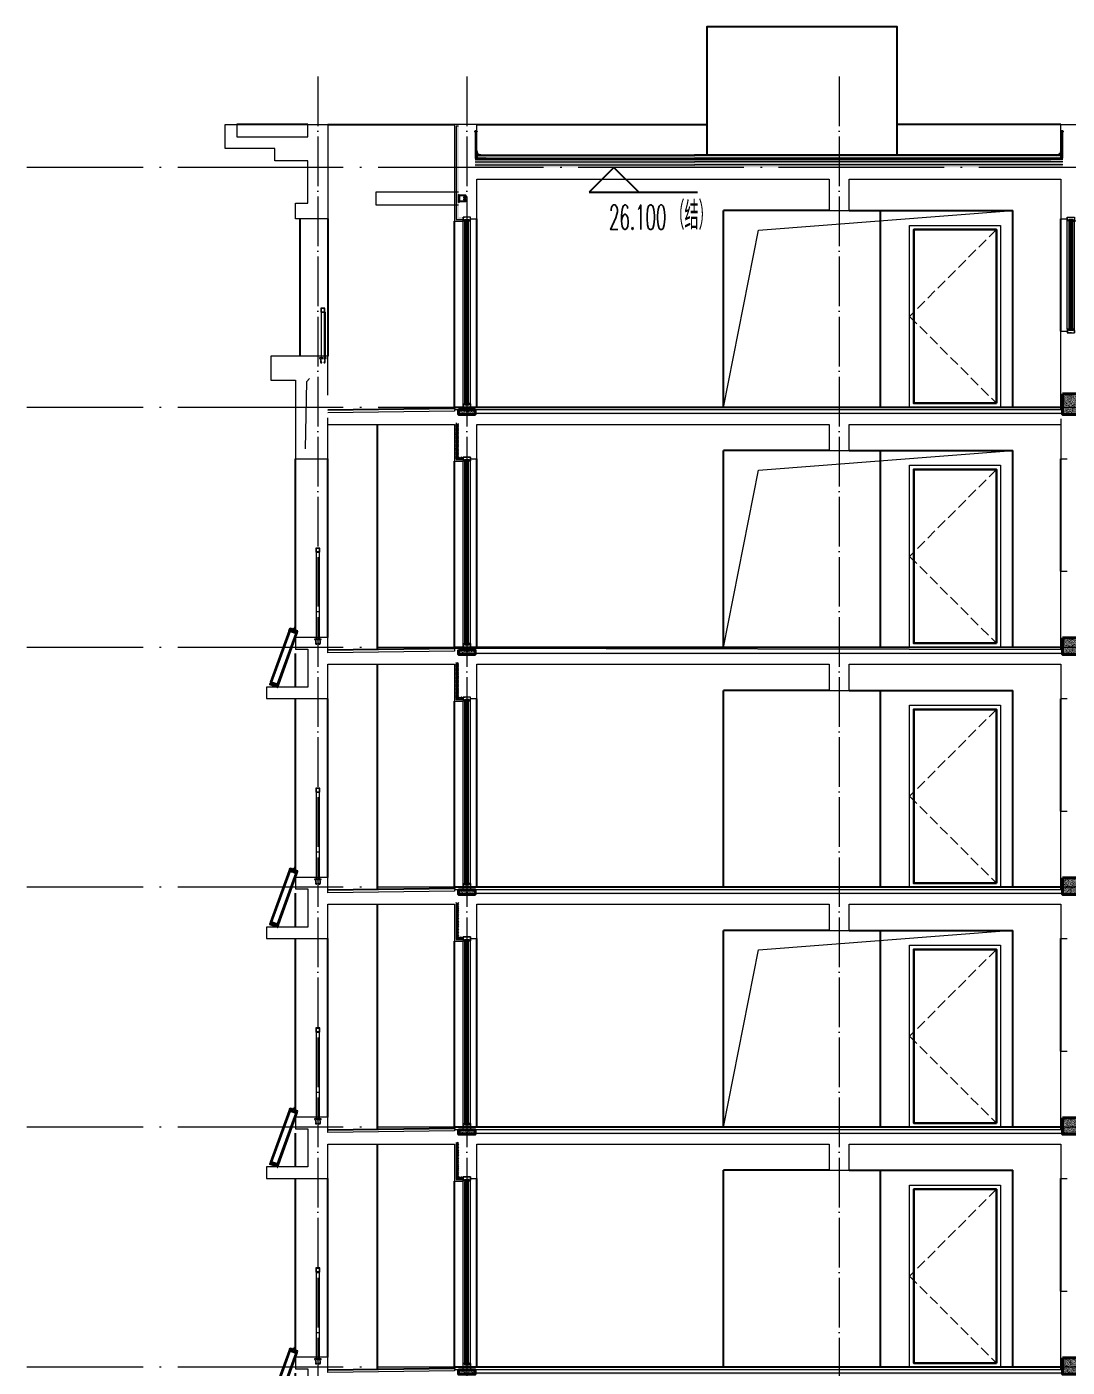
# Model space of a CAD drawing. Extents: x -518115 to 790560, y -210384 to 1628073.
# Drawn here: x 436107 to 448679, y -96576 to -80376 of the extents above; entities that cross this region are included whole.
import ezdxf
from ezdxf.xclip import XClip

# ---------------------------------------------------------------- set-up
doc = ezdxf.new("R2010")
doc.units = 0
doc.header["$LTSCALE"] = 1000
doc.header["$MEASUREMENT"] = 0
doc.header["$XCLIPFRAME"] = 0
for name, pattern in [('#P_--_20B1_001_t3$0$DASH', [0.35, 0.25, -0.1]), ('DASH', [0.35, 0.25, -0.1]), ('DOTE', [2.42, 2, -0.2, 0.02, -0.2])]:
    doc.linetypes.add(name, pattern=pattern)
for name, color, linetype in [('3-屋面构造层', 157, 'Continuous'), ('DIM_ELEV', 3, 'Continuous'), ('Stair-栏杆', 142, 'Continuous'), ('SURFACE', 6, 'Continuous'), ('实线层', 7, 'Continuous'), ('看线', 251, 'Continuous'), ('立面-看线', 251, 'Continuous')]:
    doc.layers.add(name, color=color, linetype=linetype)
for name, color, linetype, lineweight in [('DOTE', 19, 'DOTE', 9), ('PUB_HATCH', 8, 'Continuous', 9), ('S_WINDOW', 144, 'Continuous', 15), ('WALL', 9, 'Continuous', 40), ('内粉刷', 37, 'Continuous', 9), ('栏杆', 163, 'Continuous', 5), ('立面-普通轮廓', 7, 'Continuous', 18), ('立面-栏杆', 105, 'Continuous', 15), ('立面-洞口示意', 152, 'Continuous', 13), ('立面-窗', 129, 'Continuous', 30), ('立面-窗开启线', 250, 'Continuous', 13), ('细细', 250, 'Continuous', 0)]:
    doc.layers.add(name, color=color, linetype=linetype, lineweight=lineweight)
doc.styles.add('_TCH_DIM', font='SIMPLEX.shx', dxfattribs={"width": 0.7, "bigfont": 'GBCBIG.shx'})
pattern_1 = [(315, (-218910.2607, -140541.0897), (-1.767766953, -1.767766953), []), (315, (-218909.0822, -140541.0897), (-1.767766953, -1.767766953), [])]
pattern_2 = [(315, (-218910.2607, -141979.3279), (-1.767766953, -1.767766953), []), (315, (-218909.0822, -141979.3279), (-1.767766953, -1.767766953), [])]
pattern_3 = [(0, (-359729.255, -470423.398), (16.66875, 9.623705), [11.1125, -22.225]), (120, (-359729.255, -470423.398), (-16.66874801, 9.62370845), [11.1125, -22.225]), (60, (-359729.255, -470423.398), (1.99e-06, 19.24741345), [-22.225, 11.1125])]
pattern_4 = [(315, (145053.3697, 680712.4302), (-1.76776695, -1.76776695), []), (315, (145054.5482, 680712.4302), (-1.76776695, -1.76776695), [])]
pattern_5 = [(315, (145053.3697, 678374.192), (-1.76776695, -1.76776695), []), (315, (145054.5482, 678374.192), (-1.76776695, -1.76776695), [])]
pattern_6 = [(0, (-359729.255, -473323.398), (16.66875, 9.623705), [11.1125, -22.225]), (120, (-359729.255, -473323.398), (-16.66874801, 9.62370845), [11.1125, -22.225]), (60, (-359729.255, -473323.398), (1.99e-06, 19.24741345), [-22.225, 11.1125])]
pattern_7 = [(0, (-256764.401, -291910.8335), (16.66875, 9.623705), [11.1125, -22.225]), (120, (-256764.401, -291910.8335), (-16.66874801, 9.62370845), [11.1125, -22.225]), (60, (-256764.401, -291910.8335), (1.99e-06, 19.24741345), [-22.225, 11.1125])]

# ---------------------------------------------------------------- blocks, each defined once
blk = doc.blocks.new('FGHFG4334GDFGDFFGGGGGGDFG4G')
at = {"layer": 'SURFACE', "const_width": 2.25}
for points in [[(47, 0), (0, 0)], [(47, -28), (0, -28)]]:
    blk.add_lwpolyline(points, dxfattribs=at)
at = {"layer": 'SURFACE', "const_width": 1.5}
blk.add_lwpolyline([(47, 17, -1), (47, 5), (47, -7, -1), (47, -19), (47, -37), (53, -48), (53, -73)], format="xyb", dxfattribs=at)
blk = doc.blocks.new('FGDGDGD')
at = {"layer": '3-屋面构造层'}
h = blk.add_hatch(dxfattribs=at)
h.set_pattern_fill('隔热材料01', color=256, scale=7.692308, style=0)
h.set_pattern_definition([(270, (9.5186, 433.228), (3.846153863, -7e-16), [0.385980771, -3.460173092]), (270, (6.637, 433.228), (3.846153863, -7e-16), [0.385980771, -3.460173092]), (90, (8.5996, 430.618), (-3.846153863, 2e-16), [0.385980771, -3.460173092]), (90, (7.556, 430.618), (-3.846153863, 2e-16), [0.385980771, -3.460173092]), (180, (10.002, 430), (-5e-16, -3.846153863), [3.848019248, 0.001865385]), (135, (8.9282, 430.193), (2e-16, 3.846144175), [0.328307694, -5.110980792]), (116.56505, (12.5422, 430.4251), (8.6793e-06, 3.8461487416), [0.215769232, -8.384500037]), (116.56505, (8.696, 430.4251), (8.6793e-06, 3.8461487416), [0.215769232, -8.384500037]), (153.43495, (13.1603, 430), (-8.679e-06, 3.846148742), [0.431538463, -8.168730805]), (153.43495, (9.3142, 430), (-8.679e-06, 3.846148742), [0.431538463, -8.168730805]), (63.43495, (12.4457, 431.0041), (-8.6793e-06, 3.8461487416), [2.054923086, -6.545346183]), (63.43495, (8.5996, 431.0041), (-8.6793e-06, 3.8461487416), [2.054923086, -6.545346183]), (116.56505, (13.3647, 433.228), (8.6793e-06, 3.8461487416), [0.215769232, -8.384500037]), (116.56505, (9.5186, 433.228), (8.6793e-06, 3.8461487416), [0.215769232, -8.384500037]), (135, (9.422, 433.421), (2e-16, 3.846144175), [0.328307694, -5.110980792]), (153.43495, (13.036, 433.6532), (-8.679e-06, 3.846148742), [0.431538463, -8.168730805]), (153.43495, (9.19, 433.6532), (-8.679e-06, 3.846148742), [0.431538463, -8.168730805]), (45, (6.7336, 433.421), (2e-16, 3.846144175), [0.328307694, -5.110980792]), (63.43495, (10.4833, 433.228), (-8.6793e-06, 3.8461487416), [0.215769232, -8.384500037]), (63.43495, (6.6371, 433.228), (-8.6793e-06, 3.8461487416), [0.215769232, -8.384500037]), (26.56505, (10.812, 433.6532), (8.679e-06, 3.846148742), [0.431538463, -8.168730805]), (26.56505, (6.9658, 433.6532), (8.679e-06, 3.846148742), [0.431538463, -8.168730805]), (116.56505, (11.4023, 431.0041), (8.6793e-06, 3.8461487416), [2.054923086, -6.545346183]), (116.56505, (7.5561, 431.0041), (8.6793e-06, 3.8461487416), [2.054923086, -6.545346183]), (45, (7.2275, 430.193), (2e-16, 3.846144175), [0.328307694, -5.110980792]), (63.43495, (11.3058, 430.4251), (-8.6793e-06, 3.8461487416), [0.215769232, -8.384500037]), (63.43495, (7.4596, 430.4251), (-8.6793e-06, 3.8461487416), [0.215769232, -8.384500037]), (26.56505, (10.6877, 430), (8.679e-06, 3.846148742), [0.431538463, -8.168730805]), (26.56505, (6.8415, 430), (8.679e-06, 3.846148742), [0.431538463, -8.168730805])])
edge = h.paths.add_edge_path()
edge.add_arc((682181, 585366), 9.23, 450, 540, ccw=False)
edge.add_line((682181, 585375), (682192, 585375))
edge.add_line((682192, 585375), (682192, 585366))
edge.add_line((682192, 585366), (682172, 585366))
h = blk.add_hatch(dxfattribs=at)
h.set_pattern_fill('混凝土', color=256, scale=5, angle=-1.1458, style=0)
h.set_pattern_definition([(48.854237, (-82751.966, -43707.863), (35.7930991, -3.8540962), [3.75, -41.25]), (353.854237, (-82751.966, -43707.863), (-6.1841378, 37.7408106), [3, -33]), (99.305637, (-82748.983, -43708.185), (29.6089874, 33.886691), [3.1870095, -35.0571056]), (45.038437, (-82751.766, -43697.865), (53.1858973, -9.3413237), [5.625, -61.875]), (95.489837, (-82747.334, -43698.644), (47.6977146, 47.7616795), [4.7805144, -52.58565]), (350.038437, (-82751.766, -43697.865), (47.6976773, 47.7617167), [4.5, -49.5]), (19.854237, (-82746.817, -43700.465), (29.4368469, -20.7237073), [3.75, -41.25]), (324.854237, (-82746.817, -43700.465), (12.8883392, 36.0069862), [3, -33]), (70.305637, (-82744.364, -43702.192), (42.3251977, 15.2832459), [3.1870095, -35.0571056]), (36.3542372, (-82751.966, -43707.863), (0.9406985, 16.62920733), [0, -32.6, 0, -33.5, 0, -33.125]), (6.3542372, (-82751.966, -43707.863), (13.54517982, 19.45362572), [0, -19.1, 0, -31.85, 0, -12.625]), (326.3542372, (-82763.114, -43707.64), (26.66323482, -1.66123381), [0, -12.5, 0, -39, 0, -51.75]), (316.3542372, (-82768.113, -43707.54), (29.2535633, 4.4211788), [0, -16.25, 0, -25.9, 0, -36.75])])
h.paths.add_polyline_path([(674875, 585046), (674875, 585086), (682172, 585086), (682172, 585046)])
h = blk.add_hatch(dxfattribs=at)
h.set_pattern_fill('焦渣矿渣', color=256, scale=4, angle=-1.1458, style=0)
h.set_pattern_definition([(358.8542372, (-82751.966, -43697.863), (8.27546507, 13.69326162), [1.6, -14.4]), (298.8542372, (-82751.966, -43697.863), (15.99644496, -0.32013217), [1.6, -14.4]), (238.8542372, (-82750.366, -43697.895), (7.72097989, -14.0133938), [1.6, -14.4]), (268.8542372, (-82745.567, -43697.991), (15.83683295, -8.3183365), [2.4, -11.456]), (268.8542372, (-82743.967, -43698.023), (15.83683295, -8.3183365), [2.4, -11.456]), (268.8542372, (-82742.368, -43698.055), (15.83683295, -8.3183365), [2.4, -11.456])])
h.paths.add_polyline_path([(674875, 585006), (674875, 585036), (682192, 585036), (682192, 585006)])
h = blk.add_hatch(dxfattribs=at)
h.set_pattern_fill('隔热材料03', color=256, scale=12.5, style=0)
h.set_pattern_definition([(113.578, (-500407.8114, 374696.8656), (-0.0086926214, 6.2699620763), [1.075, -0.5693125, 2.8375, -0.5693125, 1.075, -0.6825]), (66.42, (-500406.1744, 374696.8656), (2.727787851, 6.0425e-05), [1.075, -0.5693125, 2.840375, -0.5693125, 1.075, -0.6825]), (180, (-500406.1744, 374696.8656), (0, 6.25), [1.636625, -1.0910625]), (180, (-500407.538, 374702.4906), (0, 6.25), [1.636625, -1.0910625]), (90, (-500405.7427, 374697.8548), (2.72775, 2e-16), [0.52175, -5.72825]), (90, (-500407.1066, 374700.9798), (2.72775, 2e-16), [0.52175, -5.72825]), (90, (-500408.2427, 374697.8548), (2.72775, 2e-16), [0.52175, -5.72825]), (90, (-500409.6066, 374700.9798), (2.72775, 2e-16), [0.52175, -5.72825])])
edge = h.paths.add_edge_path()
edge.add_line((682178, 585086), (682178, 585050))
edge.add_arc((682172, 585050), 6.25, 270, 360, ccw=False)
edge.add_line((682172, 585044), (682172, 585086))
edge.add_line((682172, 585086), (682178, 585086))
h = blk.add_hatch(dxfattribs=at)
h.set_pattern_fill('加气混凝土', color=256, scale=5, style=0)
h.set_pattern_definition([(0, (-82734.266, -43726.163), (30, 60), [0, -60]), (0, (-82769.366, -43734.263), (30, 60), [0, -60]), (0, (-82749.866, -43734.863), (30, 60), [0, -60]), (0, (-82728.566, -43717.163), (30, 60), [0, -60]), (0, (-82753.466, -43737.863), (30, 60), [0, -60]), (0, (-82722.566, -43679.363), (30, 60), [0, -60]), (0, (-82740.866, -43684.163), (30, 60), [0, -60]), (0, (-82731.266, -43691.663), (30, 60), [0, -60]), (0, (-82780.166, -43692.863), (30, 60), [0, -60]), (0, (-82750.766, -43695.563), (30, 60), [0, -60]), (0, (-82762.166, -43710.863), (30, 60), [0, -60]), (0, (-82761.566, -43733.363), (30, 60), [0, -60]), (0, (-82739.066, -43735.763), (30, 60), [0, -60]), (0, (-82722.566, -43709.363), (30, 60), [0, -60]), (0, (-82778.666, -43718.663), (30, 60), [0, -60]), (0, (-82773.566, -43708.463), (30, 60), [0, -60]), (0, (-82750.166, -43712.663), (30, 60), [0, -60]), (0, (-82758.566, -43721.363), (30, 60), [0, -60]), (0, (-82763.366, -43701.563), (30, 60), [0, -60]), (0, (-82755.866, -43679.063), (30, 60), [0, -60]), (0, (-82776.266, -43731.263), (30, 60), [0, -60]), (0, (-82743.266, -43691.363), (30, 60), [0, -60]), (0, (-82771.166, -43690.463), (30, 60), [0, -60]), (0, (-82775.966, -43682.663), (30, 60), [0, -60]), (130.601294, (-82726.2516, -43698.149), (-149.999998343, 180.000000787), [2.6341554, -1103.7111]), (18.4349488, (-82730.537, -43697.006), (149.99999945, 59.99999956), [2.710524, -376.76279]), (90, (-82730.537, -43699.578), (30, 60), [2.5714284, -117.428565]), (161.565051, (-82727.966, -43700.435), (-150.000000755, 59.99999553), [2.710524, -376.76279]), (53.1301023, (-82727.966, -43700.435), (30.00000006, 59.99999997), [2.857143, -297.14285]), (135, (-82725.68, -43731.006), (-30.00000363, 59.99999594), [2.424366, -167.28126]), (45, (-82729.109, -43731.006), (29.9999998, 59.99999976), [2.424366, -167.28126]), (135, (-82727.394, -43732.72), (-30.00000363, 59.99999594), [2.424366, -167.28126]), (45, (-82727.394, -43732.72), (29.9999998, 59.99999976), [2.424366, -167.28126]), (116.565051, (-82754.537, -43690.72), (-5.2e-06, 119.9999967), [3.1943826, -63.88765]), (180, (-82755.966, -43687.863), (-30, 60), [3.4285716, -56.571425]), (63.434949, (-82760.823, -43690.72), (3e-07, 119.9999994), [3.1943826, -63.88765]), (116.565051, (-82759.394, -43693.58), (-5.2e-06, 119.9999967), [3.1943826, -63.88765]), (0, (-82759.394, -43693.58), (30, 60), [3.4285716, -56.571425]), (63.434949, (-82755.966, -43693.58), (3e-07, 119.9999994), [3.1943826, -63.88765]), (107.102728, (-82731.9658, -43711.0063), (-89.999996559, 300.000000484), [3.8861346, -1628.29025]), (143.972626, (-82733.1087, -43707.292), (-569.999992774, 419.999999525), [3.8861346, -812.202]), (180, (-82736.25, -43705.006), (-30, 60), [3.7142856, -56.28571]), (36.0273733, (-82743.1087, -43707.292), (569.999995788, 419.999995472), [3.8861346, -812.202]), (71.5650511, (-82744.252, -43710.721), (90.00000046, 299.99999948), [3.6140316, -375.85928]), (107.102728, (-82743.1087, -43714.4348), (-89.999996559, 300.000000484), [3.8861346, -1628.29025]), (143.972626, (-82739.966, -43716.7206), (-569.999992774, 419.999999525), [3.8861346, -812.202]), (0, (-82739.966, -43716.72), (30, 60), [3.7142856, -56.28571]), (36.0273733, (-82736.2516, -43716.7206), (569.999995788, 419.999995472), [3.8861346, -812.202]), (71.5650511, (-82733.109, -43714.435), (90.00000046, 299.99999948), [3.6140316, -375.85928]), (150.255118, (-82731.3944, -43683.006), (-90.000000213, 59.999999257), [2.303502, -481.43196]), (90, (-82733.394, -43684.15), (30, 60), [2.2857144, -117.714275]), (29.7448813, (-82733.3944, -43684.149), (90.000000053, 59.99999972), [2.303502, -481.43196]), (116.565051, (-82745.394, -43725.58), (-5.2e-06, 119.9999967), [3.1943826, -63.88765]), (168.690067, (-82746.823, -43722.7206), (-270.0000002, 59.999998494), [2.9137254, -608.96855]), (41.1859251, (-82751.9658, -43724.149), (749.999995456, 659.999994229), [3.0371844, -1272.5802]), (90, (-82751.966, -43727.006), (30, 60), [2.857143, -117.14285]), (138.814074, (-82749.68, -43729.0063), (-749.999986669, 660.000004204), [3.0371844, -1272.5802]), (16.6992442, (-82749.68, -43729.0063), (989.999992552, 299.999996858), [2.982945, -1249.85375]), (60.9453959, (-82746.823, -43728.149), (29.99999992, 59.999999469), [2.9416086, -1232.53395]), (109.983106, (-82770.5373, -43700.4348), (-150.000000565, 419.9999988885), [3.3442002, -1401.21975]), (155.556045, (-82771.68, -43697.292), (-390.0000014866, 179.99999626), [3.4522986, -1446.51315]), (24.4439547, (-82777.9658, -43697.292), (390.0000001945, 179.999999134), [3.4522986, -1446.51315]), (70.0168934, (-82779.1087, -43700.4348), (150.000000452, 419.999998958), [3.3442002, -1401.21975]), (109.983106, (-82777.9658, -43703.5777), (-150.000000565, 419.9999988885), [3.3442002, -1401.21975]), (160.016893, (-82774.823, -43704.7206), (-150.000000088, 59.999997267), [3.3442002, -698.93775]), (19.9831065, (-82774.823, -43704.7206), (149.999999176, 59.999999905), [3.3442002, -698.93775]), (70.0168934, (-82771.68, -43703.5777), (150.000000452, 419.999998958), [3.3442002, -1401.21975]), (122.005383, (-82748.2516, -43705.8634), (-30.000004026, 59.999996937), [2.6954232, -563.3434]), (18.4349488, (-82752.252, -43704.435), (149.99999945, 59.99999956), [2.710524, -376.76279]), (90, (-82752.252, -43707.006), (30, 60), [2.5714284, -117.428565]), (161.565051, (-82749.68, -43707.863), (-150.000000755, 59.99999553), [2.710524, -376.76279]), (54.4623222, (-82749.68, -43707.8634), (209.999999696, 299.99999955), [2.457807, -1029.82115]), (116.565051, (-82765.68, -43720.435), (-5.2e-06, 119.9999967), [3.1943826, -63.88765]), (180, (-82767.11, -43717.58), (-30, 60), [3.142857, -56.85714]), (59.0362434, (-82771.966, -43720.435), (30.000000098, 59.99999971), [3.3319728, -696.3822]), (120.963756, (-82770.2516, -43723.292), (-30.0000041, 59.999997245), [3.3319728, -696.3822]), (0, (-82770.25, -43723.29), (30, 60), [3.142857, -56.85714]), (63.434949, (-82767.11, -43723.29), (3e-07, 119.9999994), [3.1943826, -63.88765])])
h.paths.add_polyline_path([(682192, 584936), (674875, 584936), (674875, 584966), (682192, 584966)])
at = {"layer": '立面-看线'}
h = blk.add_hatch(dxfattribs=at)
h.set_pattern_fill('HONEY', color=256, scale=7)
h.set_pattern_definition([(0, (-799653.24, -415240.13), (16.66875, 9.623705), [11.1125, -22.225]), (120, (-799653.24, -415240.13), (-16.66874801, 9.62370845), [11.1125, -22.225]), (60, (-799653.24, -415240.13), (1.99e-06, 19.24741345), [-22.225, 11.1125])])
h.paths.add_polyline_path([(682192, 584966), (674875, 584966), (674875, 585006), (682192, 585006)])
at = {"layer": '3-屋面构造层'}
for p, q in [((682178, 585086), (674875, 585086)), ((682172, 585046), (674875, 585046)), ((682192, 585036), (674875, 585036)), ((682172, 585086), (682172, 585044))]:
    blk.add_line(p, q, dxfattribs=at)
at = {"layer": '3-屋面构造层', "color": 251, "linetype": 'DASH', "ltscale": 0.05, "true_color": 0x636466, "const_width": 2.5}
for points in [[(682057, 585043), (682172, 585043, 0.414214), (682179, 585050), (682179, 585366)], [(682057, 585039), (682172, 585039, 0.414214), (682183, 585050), (682183, 585366)]]:
    blk.add_lwpolyline(points, format="xyb", dxfattribs=at)
at = {"layer": '3-屋面构造层', "color": 251, "true_color": 0x636466}
for points in [[(682057, 585041), (682172, 585041, 0.414214), (682180, 585050), (682180, 585366)], [(682057, 585044), (682172, 585044, 0.414214), (682178, 585050), (682178, 585366)], [(682057, 585040), (682172, 585040, 0.414214), (682182, 585050), (682182, 585366), (682184, 585366), (682184, 585050, -0.414214), (682172, 585038), (682057, 585038)]]:
    blk.add_lwpolyline(points, format="xyb", dxfattribs=at)
at = {"layer": '3-屋面构造层', "ltscale": 0.8}
blk.add_lwpolyline([(682172, 585366, -0.414214), (682181, 585375), (682192, 585375), (682192, 585366), (682172, 585366)], format="xyb", dxfattribs=at)
at = {"layer": '3-屋面构造层', "color": 251, "linetype": 'DASH', "ltscale": 0.05, "true_color": 0x636466, "const_width": 2.5}
for points in [[(682043, 585039), (674875, 585039)], [(682057, 585043), (682043, 585039)]]:
    blk.add_lwpolyline(points, dxfattribs=at)
at = {"layer": '3-屋面构造层', "color": 251, "true_color": 0x636466}
for points in [[(682043, 585040), (674875, 585040)], [(674875, 585038), (682043, 585038)], [(682056, 585044), (682042, 585040)], [(682043, 585038), (682057, 585042)]]:
    blk.add_lwpolyline(points, dxfattribs=at)
at = {"layer": '3-屋面构造层'}
blk.add_arc((682122, 585136), 50, 270, 360, dxfattribs=at)
at = {"layer": 'PUB_HATCH', "color": 215, "true_color": 0xa953a0}
for p, q in [((682192, 585006), (674875, 585006)), ((682192, 584966), (674875, 584966))]:
    blk.add_line(p, q, dxfattribs=at)
at = {"layer": '3-屋面构造层', "color": 1, "xscale": -1}
blk.add_blockref('FGHFG4334GDFGDFFGGGGGGDFG4G', (682218, 585349), dxfattribs=at)
blk = doc.blocks.new('A$C657A2A31')
at = {"layer": '栏杆', "color": 5}
for p, q in [((0, 0), (6, 0)), ((0, -100), (0, 0)), ((6, 0), (6, -100)), ((6, -100), (0, -100)), ((84, -10), (12, -10)), ((12, -22), (12, -78)), ((84, -90), (12, -90)), ((77, -16), (18, -16)), ((77, -84), (18, -84)), ((60, -36), (60, -42)), ((80, -36), (60, -36)), ((87, -42), (60, -42)), ((60, -59), (60, -65)), ((87, -59), (60, -59)), ((80, -65), (60, -65)), ((83, -33), (83, -22)), ((83, -68), (83, -78)), ((90, -16), (90, -39)), ((90, -84), (90, -62))]:
    blk.add_line(p, q, dxfattribs=at)
for centre, radius, start, end in [((12, -16), 6, 90, 180), ((12, -84), 6, 180, 270), ((18, -22), 6, 90, 180), ((18, -78), 6, 180, 270), ((77, -22), 6, 0, 90), ((77, -78), 6, 270, 0), ((80, -33), 3, 270, 0), ((80, -68), 3, 0, 90), ((84, -16), 6, 0, 90), ((84, -84), 6, 270, 0), ((87, -39), 3, 270, 0), ((87, -62), 3, 0, 90)]:
    blk.add_arc(centre, radius, start, end, dxfattribs=at)
blk = doc.blocks.new('zrszerf')
at = {"layer": '细细'}
h = blk.add_hatch(dxfattribs=at)
h.set_pattern_fill('金属', color=256, style=0)
h.set_pattern_definition(pattern_1)
h.paths.add_polyline_path([(257695, 608543), (257715, 608543), (257715, 608557), (257765, 608557), (257765, 608543), (257785, 608543), (257785, 608588), (257695, 608588)])
h.paths.add_polyline_path([(257713, 608559), (257713, 608545), (257697, 608545), (257697, 608586), (257783, 608586), (257783, 608545), (257767, 608545), (257767, 608559)], flags=16)
h = blk.add_hatch(dxfattribs=at)
h.set_pattern_fill('金属', color=256, style=0)
h.set_pattern_definition(pattern_1)
h.paths.add_polyline_path([(257762, 608555), (257762, 608530), (257750, 608530), (257750, 608540), (257729, 608540), (257729, 608530), (257717, 608530), (257717, 608555)])
h.paths.add_polyline_path([(257719, 608553), (257719, 608532), (257727, 608532), (257727, 608542), (257752, 608542), (257752, 608532), (257760, 608532), (257760, 608553)], flags=16)
h = blk.add_hatch(color=256, dxfattribs=at)
edge = h.paths.add_edge_path()
edge.add_line((257735, 608540), (257735, 608528))
edge.add_arc((257740, 608520), 9.44, 61.5175, 118.4825, ccw=False)
edge.add_line((257744, 608528), (257744, 608540))
edge.add_arc((257740, 608548), 9.44, 241.5175, 298.4825, ccw=False)
h = blk.add_hatch(dxfattribs=at)
h.set_pattern_fill('金属', color=256, style=0)
h.set_pattern_definition(pattern_2)
h.paths.add_polyline_path([(257695, 607233), (257715, 607233), (257715, 607220), (257765, 607220), (257765, 607233), (257785, 607233), (257785, 607188), (257695, 607188)])
h.paths.add_polyline_path([(257713, 607218), (257713, 607231), (257697, 607231), (257697, 607190), (257783, 607190), (257783, 607231), (257767, 607231), (257767, 607218)], flags=16)
h = blk.add_hatch(dxfattribs=at)
h.set_pattern_fill('金属', color=256, style=0)
h.set_pattern_definition(pattern_2)
h.paths.add_polyline_path([(257762, 607222), (257762, 607247), (257750, 607247), (257750, 607237), (257729, 607237), (257729, 607247), (257717, 607247), (257717, 607222)])
h.paths.add_polyline_path([(257719, 607224), (257719, 607245), (257727, 607245), (257727, 607235), (257752, 607235), (257752, 607245), (257760, 607245), (257760, 607224)], flags=16)
h = blk.add_hatch(color=256, dxfattribs=at)
edge = h.paths.add_edge_path()
edge.add_line((257735, 607237), (257735, 607249))
edge.add_arc((257740, 607257), 9.44, 241.5175, 298.4825)
edge.add_line((257744, 607249), (257744, 607237))
edge.add_arc((257740, 607229), 9.44, 61.5175, 118.4825)
at = {"layer": 'S_WINDOW'}
for p, q in [((257695, 607233), (257695, 608543)), ((257717, 607247), (257717, 608530)), ((257762, 607247), (257762, 608530)), ((257785, 607233), (257785, 608543))]:
    blk.add_line(p, q, dxfattribs=at)
for points in [[(257785, 608588), (257785, 608543), (257765, 608543), (257765, 608557), (257715, 608557), (257715, 608543), (257695, 608543), (257695, 608588)], [(257783, 608586), (257783, 608545), (257767, 608545), (257767, 608559), (257713, 608559), (257713, 608545), (257697, 608545), (257697, 608586)], [(257762, 608555), (257762, 608530), (257750, 608530), (257750, 608540), (257729, 608540), (257729, 608530), (257717, 608530), (257717, 608555)], [(257760, 608553), (257760, 608532), (257752, 608532), (257752, 608542), (257727, 608542), (257727, 608532), (257719, 608532), (257719, 608553)], [(257785, 607188), (257785, 607233), (257765, 607233), (257765, 607220), (257715, 607220), (257715, 607233), (257695, 607233), (257695, 607188)], [(257783, 607190), (257783, 607231), (257767, 607231), (257767, 607218), (257713, 607218), (257713, 607231), (257697, 607231), (257697, 607190)], [(257762, 607222), (257762, 607247), (257750, 607247), (257750, 607237), (257729, 607237), (257729, 607247), (257717, 607247), (257717, 607222)], [(257760, 607224), (257760, 607245), (257752, 607245), (257752, 607235), (257727, 607235), (257727, 607245), (257719, 607245), (257719, 607224)]]:
    blk.add_lwpolyline(points, close=True, dxfattribs=at)
at = {"layer": '细细'}
for points in [[(257729, 608530), (257729, 607247)], [(257735, 607249), (257735, 608540)], [(257744, 607249), (257744, 608540)], [(257750, 608530), (257750, 607247)]]:
    blk.add_lwpolyline(points, dxfattribs=at)
for points in [[(257735, 608540), (257735, 608528, -0.253805), (257744, 608528), (257744, 608540, -0.253805)], [(257735, 607237), (257735, 607249, 0.253805), (257744, 607249), (257744, 607237, 0.253805)]]:
    blk.add_lwpolyline(points, format="xyb", close=True, dxfattribs=at)
blk = doc.blocks.new('A$C3A5F60BE')
at = {"layer": 'Stair-栏杆'}
h = blk.add_hatch(dxfattribs=at)
h.set_pattern_fill('水域', color=5, scale=5)
h.set_pattern_definition([(0, (-542648.838, -108936.119), (0, 10.23622015), [1.2795276, -8.956693]), (26.5650512, (-542647.5587, -108936.119), (10.236220737, 9.4e-08), [1.4305551, -21.458329]), (333.4349488, (-542639.8815, -108935.479), (10.23622078, -4e-09), [1.4305551, -21.458329]), (45, (-542646.279, -108935.479), (0, 10.2362206), [1.80952525, -12.666676]), (135, (-542639.8815, -108935.479), (-10.2362206, 1e-15), [1.80952525, -12.666676]), (26.5650512, (-542644.9996, -108934.1997), (10.236220737, 9.4e-08), [1.4305551, -21.458329]), (333.4349488, (-542642.4406, -108933.56), (10.23622078, -4e-09), [1.4305551, -21.458329]), (0, (-542643.72, -108933.56), (0, 10.23622015), [1.2795276, -8.956693])])
h.paths.add_polyline_path([(15, 0), (25, 0), (25, 550), (15, 550)])
at = {"layer": 'Stair-栏杆', "color": 5}
blk.add_lwpolyline([(25, 550), (25, 550), (25, 0), (25, 0)], close=True, dxfattribs=at)
at = {"layer": '立面-栏杆'}
for p, q in [((-15, 0), (-15, 550)), ((15, 550), (15, 0))]:
    blk.add_line(p, q, dxfattribs=at)
at = {"layer": '立面-栏杆', "linetype": 'DASH', "ltscale": 0.1}
for p, q in [((40, 0), (-40, 0)), ((-40, 0), (-40, -7)), ((40, -7), (40, 0)), ((-40, -7), (-30, -7)), ((-30, -7), (-30, -51)), ((-22, -7), (22, -7)), ((-22, -51), (-22, -7)), ((-15, -53), (-21, -53)), ((-21, -60), (-15, -60)), ((-13, -57), (-13, -56)), ((13, -56), (13, -57)), ((21, -53), (15, -53)), ((15, -60), (21, -60)), ((22, -7), (22, -51)), ((30, -7), (40, -7)), ((30, -51), (30, -7))]:
    blk.add_line(p, q, dxfattribs=at)
at = {"layer": '立面-栏杆'}
for points in [[(25, 600), (-25, 600), (-25, 550), (25, 550)], [(19, 594), (-19, 594), (-19, 556), (19, 556)]]:
    blk.add_lwpolyline(points, close=True, dxfattribs=at)
at = {"layer": '立面-栏杆', "linetype": 'DASH', "ltscale": 0.1}
for centre, major_axis, start_param, end_param in [((-21, -51), (6.36, 6.36), 2.356194, 3.926991), ((-21, -51), (1.27, 1.27), 2.356194, 3.926991), ((-15, -56), (1.91, 1.91), 5.497787, 7.068583), ((-15, -57), (1.91, 1.91), 3.926991, 5.497787), ((15, -56), (1.91, 1.91), 0.785398, 2.356194), ((17, -55), (3.53, 3.53), 2.748894, 3.534292), ((21, -51), (-6.36, 6.36), 2.356194, 3.926991), ((21, -51), (-1.27, 1.27), 2.356194, 3.926991)]:
    blk.add_ellipse(centre, major_axis=major_axis, ratio=1, start_param=start_param, end_param=end_param, dxfattribs=at)
blk = doc.blocks.new('afzdfsregf')
at = {"layer": '细细'}
h = blk.add_hatch(dxfattribs=at)
h.set_pattern_fill('金属', color=256, style=0)
h.set_pattern_definition(pattern_4)
h.paths.add_polyline_path([(221064, 608914), (221044, 608914), (221044, 608927), (220994, 608927), (220994, 608914), (220974, 608914), (220974, 608959), (221064, 608959)])
h.paths.add_polyline_path([(221046, 608929), (221046, 608916), (221062, 608916), (221062, 608957), (220976, 608957), (220976, 608916), (220992, 608916), (220992, 608929)], flags=16)
h = blk.add_hatch(dxfattribs=at)
h.set_pattern_fill('金属', color=256, style=0)
h.set_pattern_definition(pattern_4)
h.paths.add_polyline_path([(220996, 608925), (220996, 608900), (221008, 608900), (221008, 608910), (221029, 608910), (221029, 608900), (221041, 608900), (221041, 608925)])
h.paths.add_polyline_path([(221039, 608923), (221039, 608902), (221031, 608902), (221031, 608912), (221006, 608912), (221006, 608902), (220998, 608902), (220998, 608923)], flags=16)
h = blk.add_hatch(color=256, dxfattribs=at)
edge = h.paths.add_edge_path()
edge.add_line((221023, 608910), (221023, 608898))
edge.add_arc((221019, 608890), 9.44, 61.5175, 118.4825)
edge.add_line((221014, 608898), (221014, 608910))
edge.add_arc((221019, 608919), 9.44, 241.5175, 298.4825)
h = blk.add_hatch(dxfattribs=at)
h.set_pattern_fill('金属', color=256, style=0)
h.set_pattern_definition(pattern_5)
h.paths.add_polyline_path([(221064, 606704), (221044, 606704), (221044, 606690), (220994, 606690), (220994, 606704), (220974, 606704), (220974, 606659), (221064, 606659)])
h.paths.add_polyline_path([(221046, 606688), (221046, 606702), (221062, 606702), (221062, 606661), (220976, 606661), (220976, 606702), (220992, 606702), (220992, 606688)], flags=16)
h = blk.add_hatch(dxfattribs=at)
h.set_pattern_fill('金属', color=256, style=0)
h.set_pattern_definition(pattern_5)
h.paths.add_polyline_path([(220996, 606692), (220996, 606717), (221008, 606717), (221008, 606707), (221029, 606707), (221029, 606717), (221041, 606717), (221041, 606692)])
h.paths.add_polyline_path([(221039, 606694), (221039, 606715), (221031, 606715), (221031, 606705), (221006, 606705), (221006, 606715), (220998, 606715), (220998, 606694)], flags=16)
h = blk.add_hatch(color=256, dxfattribs=at)
edge = h.paths.add_edge_path()
edge.add_line((221023, 606707), (221023, 606719))
edge.add_arc((221019, 606728), 9.44, 241.5175, 298.4825, ccw=False)
edge.add_line((221014, 606719), (221014, 606707))
edge.add_arc((221019, 606699), 9.44, 61.5175, 118.4825, ccw=False)
at = {"layer": 'S_WINDOW'}
for p, q in [((220974, 606704), (220974, 608914)), ((220996, 606717), (220996, 608900)), ((221041, 606717), (221041, 608900)), ((221064, 606704), (221064, 608914))]:
    blk.add_line(p, q, dxfattribs=at)
for points in [[(220974, 608959), (220974, 608914), (220994, 608914), (220994, 608927), (221044, 608927), (221044, 608914), (221064, 608914), (221064, 608959)], [(220976, 608957), (220976, 608916), (220992, 608916), (220992, 608929), (221046, 608929), (221046, 608916), (221062, 608916), (221062, 608957)], [(220996, 608925), (220996, 608900), (221008, 608900), (221008, 608910), (221029, 608910), (221029, 608900), (221041, 608900), (221041, 608925)], [(220998, 608923), (220998, 608902), (221006, 608902), (221006, 608912), (221031, 608912), (221031, 608902), (221039, 608902), (221039, 608923)], [(220974, 606659), (220974, 606704), (220994, 606704), (220994, 606690), (221044, 606690), (221044, 606704), (221064, 606704), (221064, 606659)], [(220976, 606661), (220976, 606702), (220992, 606702), (220992, 606688), (221046, 606688), (221046, 606702), (221062, 606702), (221062, 606661)], [(220996, 606692), (220996, 606717), (221008, 606717), (221008, 606707), (221029, 606707), (221029, 606717), (221041, 606717), (221041, 606692)], [(220998, 606694), (220998, 606715), (221006, 606715), (221006, 606705), (221031, 606705), (221031, 606715), (221039, 606715), (221039, 606694)]]:
    blk.add_lwpolyline(points, close=True, dxfattribs=at)
at = {"layer": '细细'}
for points in [[(221008, 608900), (221008, 606717)], [(221014, 606719), (221014, 608910)], [(221023, 606719), (221023, 608910)], [(221029, 608900), (221029, 606717)]]:
    blk.add_lwpolyline(points, dxfattribs=at)
for points in [[(221023, 608910), (221023, 608898, 0.253805), (221014, 608898), (221014, 608910, 0.253805)], [(221023, 606707), (221023, 606719, -0.253805), (221014, 606719), (221014, 606707, -0.253805)]]:
    blk.add_lwpolyline(points, format="xyb", close=True, dxfattribs=at)
blk = doc.blocks.new('A$C7DFF5D65')
at = {"layer": '立面-普通轮廓'}
blk.add_lwpolyline([(0, 0), (-1100, 0), (-1100, 2200), (0, 2200)], close=True, dxfattribs=at)
at = {"layer": '立面-窗'}
blk.add_lwpolyline([(-50, 50), (-1050, 50), (-1050, 2150), (-50, 2150)], close=True, dxfattribs=at)
at = {"layer": '立面-窗开启线', "linetype": '#P_--_20B1_001_t3$0$DASH', "ltscale": 0.5}
blk.add_lwpolyline([(-50, 2150), (-1100, 1100), (-50, 50)], dxfattribs=at)
blk = doc.blocks.new('A$C39C008DC')
at = {"layer": '实线层', "color": 5}
for p, q in [((31, 60), (256, 678)), ((257, 678), (32, 60)), ((32, 60), (257, 677)), ((260, 676), (35, 59)), ((260, 676), (36, 59)), ((334, 649), (109, 32)), ((334, 649), (110, 32)), ((255, 678), (265, 706)), ((255, 678), (265, 706)), ((345, 645), (255, 678)), ((353, 669), (263, 702)), ((353, 669), (264, 702)), ((355, 674), (265, 706)), ((355, 674), (265, 706)), ((265, 706), (265, 706)), ((280, 678), (281, 681)), ((282, 676), (280, 678)), ((281, 672), (286, 685)), ((281, 681), (284, 681)), ((285, 676), (282, 676)), ((284, 681), (286, 679)), ((286, 679), (285, 676)), ((304, 696), (297, 695)), ((323, 685), (297, 695)), ((304, 696), (311, 715)), ((304, 696), (319, 690)), ((326, 709), (311, 715)), ((319, 690), (326, 709)), ((319, 690), (323, 685)), ((321, 657), (326, 671)), ((321, 663), (322, 666)), ((323, 661), (321, 663)), ((322, 666), (324, 667)), ((325, 662), (323, 661)), ((324, 667), (326, 664)), ((326, 664), (325, 662)), ((345, 646), (355, 674)), ((345, 645), (355, 673)), ((355, 673), (355, 673)), ((118, 29), (343, 646)), ((343, 646), (119, 29)), ((119, 29), (344, 646)), ((31, 61), (20, 32)), ((30, 61), (20, 33)), ((110, 0), (20, 33)), ((20, 33), (20, 33)), ((110, 0), (20, 32)), ((112, 5), (22, 38)), ((111, 5), (22, 37)), ((120, 28), (30, 61)), ((120, 28), (32, 60)), ((54, 49), (49, 35)), ((50, 45), (49, 42)), ((49, 42), (51, 40)), ((53, 45), (50, 45)), ((51, 40), (53, 40)), ((54, 43), (53, 45)), ((53, 40), (54, 43)), ((93, 29), (92, 26)), ((92, 26), (94, 24)), ((98, 33), (93, 20)), ((96, 29), (93, 29)), ((94, 24), (97, 24)), ((98, 27), (96, 29)), ((97, 24), (98, 27)), ((120, 28), (110, 0)), ((120, 28), (110, 0)), ((110, 0), (110, 0))]:
    blk.add_line(p, q, dxfattribs=at)
for points in [[(263, 702), (263, 702), (263, 702), (264, 702), (264, 702)], [(353, 669), (353, 669), (353, 669), (353, 669), (353, 669)], [(22, 38), (22, 37), (22, 37), (22, 37), (22, 37)], [(112, 5), (112, 5), (112, 5), (111, 5), (111, 5)]]:
    blk.add_lwpolyline(points, dxfattribs=at)
for centre, radius in [((283, 679), 10), ((283, 679), 9.5), ((323, 664), 10), ((323, 664), 9.5), ((52, 42), 9.5), ((52, 42), 10), ((95, 26), 10), ((95, 26), 9.5)]:
    blk.add_circle(centre, radius, dxfattribs=at)
for centre, start, end in [((265, 706), 70, 160), ((355, 673), 340, 70), ((20, 33), 160, 250), ((110, 0), 250, 340)]:
    blk.add_arc(centre, 0.5, start, end, dxfattribs=at)
blk = doc.blocks.new('A$C1D9D50FA')
at = {"layer": '立面-栏杆'}
for p, q in [((-15, 0), (-15, 1050)), ((15, 1050), (15, 0))]:
    blk.add_line(p, q, dxfattribs=at)
at = {"layer": '立面-栏杆', "linetype": 'DASH', "ltscale": 0.1}
for p, q in [((40, 0), (-40, 0)), ((-40, 0), (-40, -7)), ((40, -7), (40, 0)), ((-40, -7), (-30, -7)), ((-30, -7), (-30, -51)), ((-22, -7), (22, -7)), ((-22, -51), (-22, -7)), ((-15, -53), (-21, -53)), ((-21, -60), (-15, -60)), ((-13, -57), (-13, -56)), ((13, -56), (13, -57)), ((21, -53), (15, -53)), ((15, -60), (21, -60)), ((22, -7), (22, -51)), ((30, -7), (40, -7)), ((30, -51), (30, -7))]:
    blk.add_line(p, q, dxfattribs=at)
at = {"layer": '立面-栏杆'}
for points in [[(25, 1100), (-25, 1100), (-25, 1050), (25, 1050)], [(19, 1094), (-19, 1094), (-19, 1056), (19, 1056)]]:
    blk.add_lwpolyline(points, close=True, dxfattribs=at)
at = {"layer": '立面-栏杆', "linetype": 'DASH', "ltscale": 0.1}
for centre, major_axis, start_param, end_param in [((-21, -51), (6.36, 6.36), 2.356194, 3.926991), ((-21, -51), (1.27, 1.27), 2.356194, 3.926991), ((-15, -56), (1.91, 1.91), 5.497787, 7.068583), ((-15, -57), (1.91, 1.91), 3.926991, 5.497787), ((15, -56), (1.91, 1.91), 0.785398, 2.356194), ((17, -55), (3.53, 3.53), 2.748894, 3.534292), ((21, -51), (-6.36, 6.36), 2.356194, 3.926991), ((21, -51), (-1.27, 1.27), 2.356194, 3.926991)]:
    blk.add_ellipse(centre, major_axis=major_axis, ratio=1, start_param=start_param, end_param=end_param, dxfattribs=at)
blk = doc.blocks.new('GDFGDGRGDGD')
at = {"layer": '立面-看线'}
h = blk.add_hatch(dxfattribs=at)
h.set_pattern_fill('碎沙', color=256, scale=4)
h.set_pattern_definition([(37.5, (-249464.4014, -291910.8335), (-0.32000626, 9.78826475), [0, -7.7216, 0, -8.636, 0, -8.255]), (7.5, (-249464.401, -291910.833), (8.99046566, 14.33650201), [0, -4.1656, 0, -6.9596, 0, -2.667]), (327.5, (-249470.65, -291910.8335), (15.819847405, 0.02874369), [0, -2.54, 0, -9.144, 0, -11.938]), (317.5, (-249470.65, -291910.833), (15.27112905, 4.45858647), [0, -1.27, 0, -5.9944, 0, -6.858])])
h.paths.add_polyline_path([(551589, 93451), (551789, 93451), (551789, 93651), (551589, 93651)])
h = blk.add_hatch(dxfattribs=at)
h.set_pattern_fill('碎沙', color=256, scale=4)
h.set_pattern_definition([(37.5, (-256764.4014, -291910.8335), (-0.32000626, 9.78826475), [0, -7.7216, 0, -8.636, 0, -8.255]), (7.5, (-256764.401, -291910.833), (8.99046566, 14.33650201), [0, -4.1656, 0, -6.9596, 0, -2.667]), (327.5, (-256770.65, -291910.8335), (15.819847405, 0.02874369), [0, -2.54, 0, -9.144, 0, -11.938]), (317.5, (-256770.65, -291910.833), (15.27112905, 4.45858647), [0, -1.27, 0, -5.9944, 0, -6.858])])
h.paths.add_polyline_path([(544289, 93451), (544489, 93451), (544489, 93506), (544289, 93506)])
h = blk.add_hatch(dxfattribs=at)
h.set_pattern_fill('HONEY', color=256, scale=7)
h.set_pattern_definition(pattern_7)
h.paths.add_polyline_path([(544259, 93351), (544289, 93351), (544289, 92936), (544344, 92936), (544344, 92906), (544259, 92906)])
h = blk.add_hatch(dxfattribs=at)
h.set_pattern_fill('HONEY', color=256, scale=7)
h.set_pattern_definition(pattern_7)
h.paths.add_polyline_path([(551589, 93466), (544489, 93466), (544489, 93451), (551589, 93451)])
at = {"layer": 'PUB_HATCH', "color": 215, "true_color": 0xa953a0}
blk.add_line((544489, 93466), (551589, 93466), dxfattribs=at)
blk.add_lwpolyline([(544259, 93351), (544259, 92906), (544344, 92906)], dxfattribs=at)
at = {"layer": 'S_WINDOW'}
blk.add_lwpolyline([(544344, 93536), (544434, 93536), (544434, 93506), (544344, 93506)], close=True, dxfattribs=at)
at = {"layer": 'WALL', "color": 7}
for points in [[(551589, 93651), (551789, 93651), (551789, 93451), (551589, 93451)], [(544289, 93506), (544489, 93506), (544489, 93451), (544289, 93451)]]:
    blk.add_lwpolyline(points, close=True, dxfattribs=at)
at = {"layer": '内粉刷'}
for points in [[(551569, 93506), (551569, 94456), (551644, 94456)], [(542709, 93471), (542709, 93656), (542319, 93656), (542319, 93516), (542469, 93516), (542469, 93056), (541969, 93056), (541969, 92916), (542709, 92916), (542709, 93331), (544239, 93331), (544239, 92886), (544344, 92886)], [(551569, 93506), (544239, 93506), (544239, 93491), (542709, 93471)], [(544434, 92916), (544509, 92916), (544509, 93331), (548769, 93331)], [(548769, 93331), (548769, 93016), (549009, 93016), (549009, 93331)], [(549009, 93331), (551569, 93331), (551569, 92916), (551644, 92916)]]:
    blk.add_lwpolyline(points, dxfattribs=at)
at = {"layer": '看线', "color": 252, "true_color": 0x939598}
for p, q in [((543309, 93509), (543309, 96231)), ((548769, 95916), (547489, 95916)), ((549009, 95916), (550989, 95916)), ((542319, 93739), (542319, 95816)), ((542319, 93056), (542319, 93464))]:
    blk.add_line(p, q, dxfattribs=at)
at = {"layer": '看线'}
for p, q in [((542709, 93656), (542709, 95816)), ((544239, 93536), (544239, 95786)), ((544509, 93536), (544509, 95816)), ((551569, 94456), (551569, 95816))]:
    blk.add_line(p, q, dxfattribs=at)
at = {"layer": '看线', "color": 252, "true_color": 0x939598}
for points in [[(547489, 93536), (547489, 95916)], [(550989, 93536), (550989, 95916)]]:
    blk.add_lwpolyline(points, dxfattribs=at)
at = {"layer": '看线'}
blk.add_lwpolyline([(549389, 93536), (549389, 95916)], dxfattribs=at)
at = {"layer": '看线', "color": 32}
blk.add_lwpolyline([(551569, 93536), (544239, 93536), (544239, 93521), (542709, 93501)], dxfattribs=at)
for name, p in [('afzdfsregf', (323370, -513123)), ('A$C7DFF5D65', (550839, 93536)), ('A$C1D9D50FA', (542589, 93636)), ('A$C39C008DC', (541989, 93056))]:
    blk.add_blockref(name, p)

msp = doc.modelspace()

# ---------------------------------------------------------------- hatches: boundary and pattern name
at = {"layer": '立面-看线'}
h = msp.add_hatch(dxfattribs=at)
h.set_pattern_fill('HONEY', color=256, scale=7)
h.set_pattern_definition([(0, (-359729.255, -467523.398), (16.66875, 9.623705), [11.1125, -22.225]), (120, (-359729.255, -467523.398), (-16.66874801, 9.62370845), [11.1125, -22.225]), (60, (-359729.255, -467523.398), (1.99e-06, 19.24741345), [-22.225, 11.1125])])
h.paths.add_polyline_path([(441294, -81576.4), (441324, -81576.4), (441324, -82676.4), (441379, -82676.4), (441379, -82706.4), (441294, -82706.4)])
h = msp.add_hatch(dxfattribs=at)
h.set_pattern_fill('碎沙', color=256, scale=4)
h.set_pattern_definition([(37.5, (-352429.255, -470423.398), (-0.32000626, 9.78826475), [0, -7.7216, 0, -8.636, 0, -8.255]), (7.5, (-352429.255, -470423.398), (8.99046566, 14.33650201), [0, -4.1656, 0, -6.9596, 0, -2.667]), (327.5, (-352435.503, -470423.398), (15.819847405, 0.02874369), [0, -2.54, 0, -9.144, 0, -11.938]), (317.5, (-352435.503, -470423.398), (15.27112905, 4.45858647), [0, -1.27, 0, -5.9944, 0, -6.858])])
h.paths.add_polyline_path([(448624, -85061.4), (448824, -85061.4), (448824, -84811.4), (448624, -84811.4)])
h = msp.add_hatch(dxfattribs=at)
h.set_pattern_fill('碎沙', color=256, scale=4)
h.set_pattern_definition([(37.5, (-359729.255, -470423.398), (-0.32000626, 9.78826475), [0, -7.7216, 0, -8.636, 0, -8.255]), (7.5, (-359729.255, -470423.398), (8.99046566, 14.33650201), [0, -4.1656, 0, -6.9596, 0, -2.667]), (327.5, (-359735.503, -470423.398), (15.819847405, 0.02874369), [0, -2.54, 0, -9.144, 0, -11.938]), (317.5, (-359735.503, -470423.398), (15.27112905, 4.45858647), [0, -1.27, 0, -5.9944, 0, -6.858])])
h.paths.add_polyline_path([(441324, -85061.4), (441524, -85061.4), (441524, -85006.4), (441324, -85006.4)])
h = msp.add_hatch(dxfattribs=at)
h.set_pattern_fill('HONEY', color=256, scale=7)
h.set_pattern_definition(pattern_3)
h.paths.add_polyline_path([(448624, -85046.4), (441524, -85046.4), (441524, -85061.4), (448624, -85061.4)])
h = msp.add_hatch(dxfattribs=at)
h.set_pattern_fill('HONEY', color=256, scale=7)
h.set_pattern_definition(pattern_3)
h.paths.add_polyline_path([(441294, -85176.4), (441324, -85176.4), (441324, -85576.4), (441379, -85576.4), (441379, -85606.4), (441294, -85606.4)])
h = msp.add_hatch(dxfattribs=at)
h.set_pattern_fill('碎沙', color=256, scale=4)
h.set_pattern_definition([(37.5, (-352429.255, -473323.398), (-0.32000626, 9.78826475), [0, -7.7216, 0, -8.636, 0, -8.255]), (7.5, (-352429.255, -473323.398), (8.99046566, 14.33650201), [0, -4.1656, 0, -6.9596, 0, -2.667]), (327.5, (-352435.503, -473323.398), (15.819847405, 0.02874369), [0, -2.54, 0, -9.144, 0, -11.938]), (317.5, (-352435.503, -473323.398), (15.27112905, 4.45858647), [0, -1.27, 0, -5.9944, 0, -6.858])])
h.paths.add_polyline_path([(448624, -87961.4), (448824, -87961.4), (448824, -87761.4), (448624, -87761.4)])
h = msp.add_hatch(dxfattribs=at)
h.set_pattern_fill('碎沙', color=256, scale=4)
h.set_pattern_definition([(37.5, (-359729.255, -473323.398), (-0.32000626, 9.78826475), [0, -7.7216, 0, -8.636, 0, -8.255]), (7.5, (-359729.255, -473323.398), (8.99046566, 14.33650201), [0, -4.1656, 0, -6.9596, 0, -2.667]), (327.5, (-359735.503, -473323.398), (15.819847405, 0.02874369), [0, -2.54, 0, -9.144, 0, -11.938]), (317.5, (-359735.503, -473323.398), (15.27112905, 4.45858647), [0, -1.27, 0, -5.9944, 0, -6.858])])
h.paths.add_polyline_path([(441324, -87961.4), (441524, -87961.4), (441524, -87906.4), (441324, -87906.4)])
h = msp.add_hatch(dxfattribs=at)
h.set_pattern_fill('HONEY', color=256, scale=7)
h.set_pattern_definition(pattern_6)
h.paths.add_polyline_path([(448624, -87946.4), (441524, -87946.4), (441524, -87961.4), (448624, -87961.4)])
h = msp.add_hatch(dxfattribs=at)
h.set_pattern_fill('HONEY', color=256, scale=7)
h.set_pattern_definition(pattern_6)
h.paths.add_polyline_path([(441294, -88061.4), (441324, -88061.4), (441324, -88476.4), (441379, -88476.4), (441379, -88506.4), (441294, -88506.4)])

# ---------------------------------------------------------------- linework, layer by layer
at = {"color": 7}
msp.add_lwpolyline([(446624, -81926.5), (446624, -80376.4), (444324, -80376.4), (444324, -81926.5)], dxfattribs=at)
at = {"layer": 'DIM_ELEV', "color": 3}
for p, q in [((443200.6, -82076.4), (442900.6, -82376.4)), ((443200.6, -82076.4), (443500.6, -82376.4)), ((442900.6, -82376.4), (444212.6, -82376.4))]:
    msp.add_line(p, q, dxfattribs=at)
at = {"layer": 'DOTE', "linetype": 'DOTE', "ltscale": 0.3}
for p, q in [((439624, -80976.4), (439624, -113795.2)), ((441424, -80976.4), (441424, -113795.2)), ((445924, -80976.4), (445924, -113795.2))]:
    msp.add_line(p, q, dxfattribs=at)
at = {"layer": 'DOTE', "linetype": 'DOTE'}
for p, q in [((459291.3, -82076.4), (436106.6, -82076.4)), ((459291.3, -84976.4), (436106.6, -84976.4)), ((459291.3, -87876.4), (436106.6, -87876.4)), ((459291.3, -90776.4), (436106.6, -90776.4)), ((459291.3, -93676.4), (436106.6, -93676.4)), ((459291.3, -96576.4), (436106.6, -96576.4))]:
    msp.add_line(p, q, dxfattribs=at)
at = {"layer": 'PUB_HATCH', "color": 215, "true_color": 0xa953a0}
for p, q in [((441524, -85046.4), (448624, -85046.4)), ((441524, -87946.4), (448624, -87946.4))]:
    msp.add_line(p, q, dxfattribs=at)
for points in [[(441324, -81576.4), (441294, -81576.4), (441294, -82706.4), (441379, -82706.4)], [(441294, -85161.4), (441294, -85606.4), (441379, -85606.4)], [(441294, -88061.4), (441294, -88506.4), (441379, -88506.4)]]:
    msp.add_lwpolyline(points, dxfattribs=at)
at = {"layer": 'S_WINDOW'}
for points in [[(441379, -84976.4), (441469, -84976.4), (441469, -85006.4), (441379, -85006.4)], [(441379, -87876.4), (441469, -87876.4), (441469, -87906.4), (441379, -87906.4)]]:
    msp.add_lwpolyline(points, close=True, dxfattribs=at)
at = {"layer": 'WALL', "color": 7}
for points in [[(448624, -84811.4), (448824, -84811.4), (448824, -85061.4), (448624, -85061.4)], [(441324, -85006.4), (441524, -85006.4), (441524, -85061.4), (441324, -85061.4)], [(448624, -87761.4), (448824, -87761.4), (448824, -87961.4), (448624, -87961.4)], [(441324, -87906.4), (441524, -87906.4), (441524, -87961.4), (441324, -87961.4)]]:
    msp.add_lwpolyline(points, close=True, dxfattribs=at)
at = {"layer": '内粉刷'}
msp.add_lwpolyline([(439744, -82696.4), (439354, -82696.4), (439354, -82506.4), (439504, -82506.4), (439504, -81996.4), (439104, -81996.4), (439104, -81846.4), (438504, -81846.4), (438504, -81556.4), (438644, -81556.4), (438644, -81706.4), (439504, -81706.4), (439504, -81556.4), (439744, -81556.4)], close=True, dxfattribs=at)
for points in [[(441544, -81926.5), (441544, -81556.4), (441274, -81556.4)], [(441274, -81556.4), (441274, -82726.4), (441379, -82726.4)], [(448604, -81976.5), (448604, -81556.4), (449344, -81556.4), (449344, -81846.4), (448874, -81846.4), (448874, -82476.4), (449024, -82476.4), (449024, -82726.4), (448769, -82726.4)], [(441469, -82696.4), (441544, -82696.4), (441544, -82216.4), (445804, -82216.4)], [(445804, -82216.4), (445804, -82596.4), (446044, -82596.4), (446044, -82216.4)], [(446044, -82216.4), (448604, -82216.4), (448604, -82696.4), (448679, -82696.4)], [(448604, -85006.4), (448604, -84056.4), (448679, -84056.4)], [(439744, -84826.5), (439744, -84356.4), (439054, -84356.4), (439054, -84646.4), (439354, -84646.4), (439354, -85596.4), (439744, -85596.4), (439744, -85101.4)], [(448604, -85006.4), (441274, -85006.4), (441274, -85021.4), (439744, -85041.4)], [(439744, -85181.4), (441274, -85181.4), (441274, -85626.4), (441379, -85626.4)], [(441469, -85596.4), (441544, -85596.4), (441544, -85181.4), (445804, -85181.4)], [(445804, -85181.4), (445804, -85496.4), (446044, -85496.4), (446044, -85181.4)], [(446044, -85181.4), (448604, -85181.4), (448604, -85596.4), (448679, -85596.4)], [(448604, -85116.4), (448604, -85596.4), (448679, -85596.4)], [(448604, -87906.4), (448604, -86956.4), (448679, -86956.4)], [(439744, -87941.4), (439744, -87756.4), (439354, -87756.4), (439354, -87896.4), (439504, -87896.4), (439504, -88356.4), (439004, -88356.4), (439004, -88496.4), (439744, -88496.4), (439744, -88081.4), (441274, -88081.4), (441274, -88526.4), (441379, -88526.4)], [(448604, -87906.4), (441274, -87891.4), (441274, -87921.4), (439744, -87941.4)], [(441469, -88496.4), (441544, -88496.4), (441544, -88081.4), (445804, -88081.4)], [(445804, -88081.4), (445804, -88396.4), (446044, -88396.4), (446044, -88081.4)], [(446044, -88081.4), (448604, -88081.4), (448604, -88496.4), (448679, -88496.4)]]:
    msp.add_lwpolyline(points, dxfattribs=at)
at = {"layer": '看线'}
for p, q in [((439504, -81556.4), (438644, -81556.4)), ((439744, -81556.4), (441274, -81556.4)), ((441544, -81556.4), (444324, -81556.4)), ((448604, -81556.4), (446624, -81556.4)), ((439404, -82696.4), (439404, -84356.4)), ((439744, -82696.4), (439744, -84356.4)), ((441274, -84976.4), (441274, -82726.4)), ((441544, -84976.4), (441544, -82696.4)), ((448604, -84056.4), (448604, -82696.4)), ((439744, -87756.4), (439744, -85596.4)), ((441274, -87876.4), (441274, -85626.4)), ((441544, -87876.4), (441544, -85596.4)), ((448604, -86956.4), (448604, -85596.4))]:
    msp.add_line(p, q, dxfattribs=at)
at = {"layer": '看线', "color": 252, "true_color": 0x939598}
for p, q in [((445804, -82596.4), (444524, -82596.4)), ((446044, -82596.4), (448024, -82596.4)), ((440344, -87903.9), (440344, -85181.4)), ((445804, -85496.4), (444524, -85496.4)), ((446044, -85496.4), (448024, -85496.4)), ((439354, -87673.7), (439354, -85596.4)), ((439354, -88356.4), (439354, -87948.9))]:
    msp.add_line(p, q, dxfattribs=at)
for points in [[(444524, -84976.4), (444524, -82596.4)], [(448024, -84976.4), (448024, -82596.4)], [(444524, -87876.4), (444524, -85496.4)], [(448024, -87876.4), (448024, -85496.4)]]:
    msp.add_lwpolyline(points, dxfattribs=at)
at = {"layer": '看线'}
for points in [[(446424, -84976.4), (446424, -82596.4)], [(446424, -87876.4), (446424, -85496.4)]]:
    msp.add_lwpolyline(points, dxfattribs=at)
at = {"layer": '看线', "color": 32}
for points in [[(448604, -84976.4), (441274, -84976.4), (441274, -84991.4), (439744, -85011.4)], [(448604, -87876.4), (441274, -87876.4), (441274, -87891.4), (439744, -87911.4)]]:
    msp.add_lwpolyline(points, dxfattribs=at)
at = {"layer": '立面-普通轮廓', "color": 4}
msp.add_lwpolyline([(441324, -82376.4), (440324, -82376.4), (440324, -82526.4), (441324, -82526.5)], dxfattribs=at)
at = {"layer": '立面-洞口示意'}
for points in [[(444524, -84976.4), (444948.3, -82834), (448024, -82596.4)], [(439474, -85476.5), (439490.1, -84664.7), (439524, -84626.4)], [(444524, -87876.4), (444948.3, -85734), (448024, -85496.4)], [(444524, -93676.4), (444948.3, -91534), (448024, -91296.4)]]:
    msp.add_lwpolyline(points, dxfattribs=at)

# ---------------------------------------------------------------- block references
ref = msp.add_blockref('FGDGDGD', (1123715.6, -667012.6), dxfattribs=dict(xscale=-1))
XClip(ref).set_block_clipping_path([(679538.1786308701, 584936.1769558351), (682291.5665918117, 585436.1862273649)])
ref = msp.add_blockref('FGDGDGD', (-233567.6, -667012.6))
XClip(ref).set_block_clipping_path([(677741.5665919262, 584936.1769558351), (682291.5665917358, 585436.1862769229)])
for name, p in [('A$C657A2A31', (441324, -82401.3)), ('afzdfsregf', (220405.2, -691635.2)), ('A$C7DFF5D65', (447874, -84976.4)), ('zrszerf', (190984.1, -691264.8)), ('A$C3A5F60BE', (439684, -84376.4)), ('afzdfsregf', (220405.2, -694535.2)), ('A$C7DFF5D65', (447874, -87876.4)), ('A$C1D9D50FA', (439624, -87776.4)), ('A$C39C008DC', (439024, -88356.4)), ('GDFGDGRGDGD', (-102964.9, -184312.6)), ('GDFGDGRGDGD', (-102964.9, -187212.6)), ('GDFGDGRGDGD', (-102964.9, -190112.6))]:
    msp.add_blockref(name, p)

# ---------------------------------------------------------------- texts
at = {"layer": 'DIM_ELEV', "color": 7, "style": '_TCH_DIM'}
for s, height, width, p in [('（结）', 337.59, 0.7, (443884.4, -82826.5)), ('26.100', 297.5, 0.494118, (443142.4, -82826.5))]:
    msp.add_text(s, height=height, dxfattribs=dict(at, width=width)).set_placement(p)

doc.saveas('drawing.dxf')
